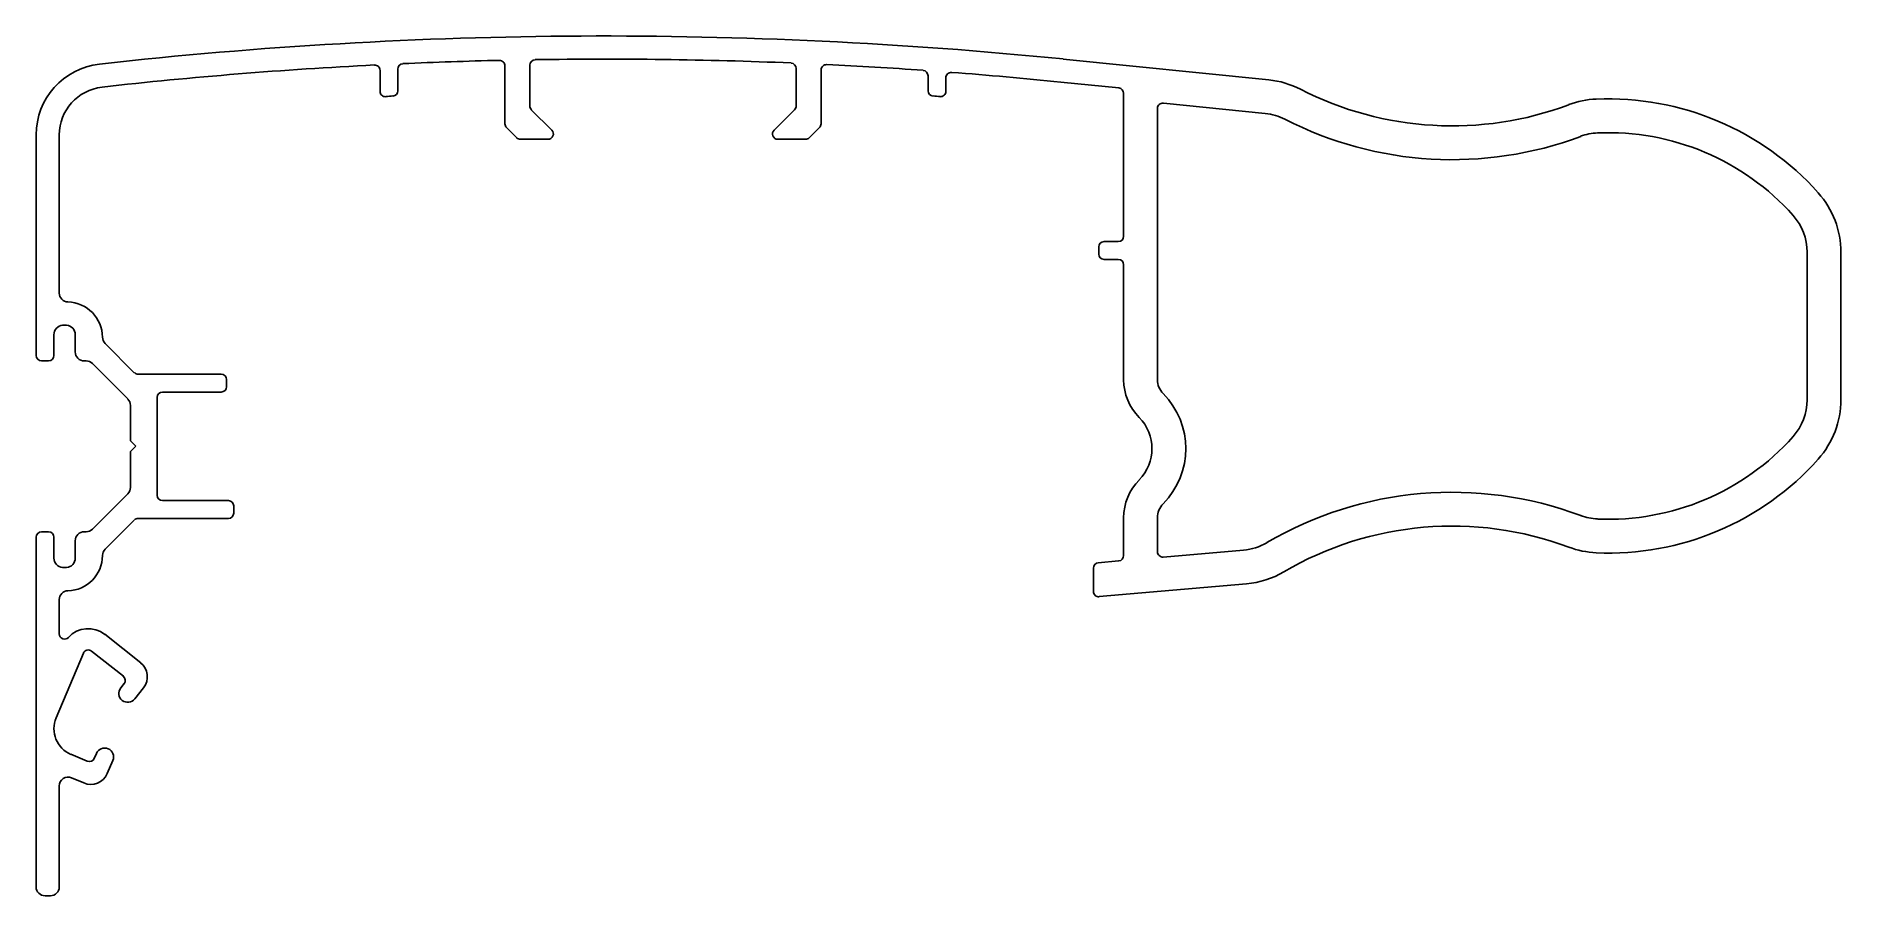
# Model space of a CAD drawing. Extents: x 661 to 763, y 468 to 516.
import ezdxf

# ---------------------------------------------------------------- set-up
doc = ezdxf.new("R2010")
doc.units = 0
doc.layers.get('0').update_dxf_attribs({"linetype": 'CONTINUOUS'})

msp = doc.modelspace()

# ---------------------------------------------------------------- linework, layer by layer
for p, q in [((680.52, 514.28), (680.52, 513.1)), ((681.52, 514.35), (681.52, 513.13)), ((687.54, 514.53), (687.54, 511.28)), ((688.94, 514.57), (688.94, 512.28)), ((703.9, 514.39), (703.9, 512.28)), ((705.3, 514.3), (705.3, 511.28)), ((730.45, 513.75), (718.9, 514.91)), ((711.31, 513.98), (711.31, 513.13)), ((712.31, 513.86), (712.31, 513.1)), ((722.03, 513.29), (718.77, 513.62)), ((690.18, 510.92), (689.02, 512.07)), ((702.66, 510.92), (703.81, 512.07)), ((722.3, 512.99), (722.3, 504.96)), ((724.2, 496.9), (724.2, 512.14)), ((724.53, 512.43), (730.26, 511.86)), ((688.2, 510.49), (687.62, 511.07)), ((704.64, 510.49), (705.21, 511.07)), ((661.2, 510.65), (661.2, 498.26)), ((662.5, 510.65), (662.5, 501.77)), ((689.96, 510.41), (688.41, 510.41)), ((702.87, 510.41), (704.42, 510.41)), ((720.9, 504.36), (720.9, 503.96)), ((722, 504.66), (721.2, 504.66)), ((760.7, 504.06), (760.7, 495.78)), ((762.6, 495.78), (762.6, 504.06)), ((722, 503.66), (721.2, 503.66)), ((722.3, 503.36), (722.3, 496.9)), ((662.91, 499.96), (662.69, 499.96)), ((662.2, 499.43), (662.2, 498.26)), ((663.4, 499.43), (663.4, 498.46)), ((666.71, 497.29), (665.07, 498.93)), ((661.9, 497.96), (661.5, 497.96)), ((664.01, 497.96), (663.9, 497.96)), ((666.35, 495.82), (664.36, 497.81)), ((671.6, 497.21), (666.93, 497.21)), ((671.9, 496.51), (671.9, 496.91)), ((668, 490.41), (668, 495.91)), ((671.6, 496.21), (668.3, 496.21)), ((666.5, 493.46), (666.5, 495.46)), ((666.8, 493.16), (666.5, 493.46)), ((666.8, 493.16), (666.5, 492.86)), ((666.5, 490.85), (666.5, 492.86)), ((666.35, 490.5), (664.36, 488.5)), ((672, 490.11), (668.3, 490.11)), ((672.3, 489.41), (672.3, 489.81)), ((666.71, 489.02), (665.07, 487.38)), ((672, 489.11), (666.93, 489.11)), ((722.3, 489.15), (722.3, 487.02)), ((724.2, 487.24), (724.2, 489.15)), ((661.2, 468.41), (661.2, 488.06)), ((661.9, 488.36), (661.5, 488.36)), ((662.2, 486.88), (662.2, 488.06)), ((663.4, 486.88), (663.4, 487.86)), ((664.01, 488.36), (663.9, 488.36)), ((729.04, 487.33), (724.52, 486.94)), ((662.91, 486.36), (662.69, 486.36)), ((720.6, 485.01), (720.6, 486.32)), ((720.87, 486.62), (722.02, 486.72)), ((720.92, 484.72), (729.21, 485.44)), ((662.5, 482.63), (662.5, 484.55)), ((664.32, 481.65), (666.1, 480.25)), ((665.06, 482.6), (667.08, 481)), ((663.86, 481.54), (662.32, 477.91)), ((666.14, 479.83), (665.96, 479.59)), ((667.24, 479.6), (666.74, 478.97)), ((663.15, 475.86), (664.07, 475.47)), ((664.59, 475.91), (664.47, 475.63)), ((665.51, 475.52), (665.19, 474.78)), ((662.5, 468.41), (662.5, 474.08)), ((663.19, 474.54), (663.88, 474.25)), ((662, 467.91), (661.7, 467.91))]:
    msp.add_line(p, q)
for centre, radius, start, end in [((693.16, 259.34), 256.87, 84.2495, 96.3483), ((665.2, 510.65), 4, 96.3483, 180), ((693.16, 259.34), 255.57, 92.9056, 96.3483), ((680.22, 514.28), 0.3, 360, 92.9056), ((681.82, 514.35), 0.3, 92.5461, 180), ((693.16, 259.34), 255.57, 91.3296, 92.5461), ((687.24, 514.53), 0.3, 0, 91.3296), ((689.24, 514.57), 0.3, 90.8806, 180), ((693.16, 259.34), 255.57, 87.656, 90.8806), ((703.6, 514.39), 0.3, 0, 87.656), ((705.6, 514.3), 0.3, 87.2067, 180), ((693.16, 259.34), 255.57, 85.9887, 87.2067), ((711.01, 513.98), 0.3, 0, 85.9887), ((712.61, 513.86), 0.3, 85.6286, 180), ((693.16, 259.34), 255.57, 84.2495, 85.6286), ((665.2, 510.65), 2.7, 96.3483, 180), ((680.82, 513.1), 0.3, 180, 274.2497), ((681.22, 513.13), 0.3, 274.1594, 360), ((711.61, 513.13), 0.3, 180, 265.8406), ((712.01, 513.1), 0.3, 265.7503, 0), ((722, 512.99), 0.3, 0, 84.2495), ((729.95, 508.77), 5, 62.8471, 84.2495), ((740.76, 529.85), 18.69, 242.8471, 290.5225), ((699.68, 259.34), 254.17, 94.1594, 94.2497), ((689.24, 512.28), 0.3, 180, 225), ((703.6, 512.28), 0.3, 315, 0), ((693.16, 259.34), 254.17, 85.7503, 85.8406), ((724.5, 512.14), 0.3, 84.2495, 180), ((749.06, 507.67), 5, 92.4003, 110.5225), ((749.52, 496.83), 15.85, 41.8402, 92.4003), ((687.84, 511.28), 0.3, 180, 225), ((705, 511.28), 0.3, 315, 0), ((729.95, 508.77), 3.1, 62.8471, 84.2495), ((740.76, 529.85), 20.59, 242.8471, 290.5225), ((688.41, 510.71), 0.3, 225, 270), ((689.96, 510.71), 0.3, 270, 45), ((702.87, 510.71), 0.3, 135, 270), ((704.42, 510.71), 0.3, 270, 315), ((749.06, 507.67), 3.1, 92.4003, 110.5225), ((749.52, 496.83), 13.95, 41.8402, 92.4003), ((757.6, 504.06), 5, 0, 41.8402), ((757.6, 504.06), 3.1, 0, 41.8402), ((721.2, 504.36), 0.3, 90, 180), ((722, 504.96), 0.3, 270, 0), ((721.2, 503.96), 0.3, 180, 270), ((722, 503.36), 0.3, 0, 90), ((663, 501.77), 0.5, 180, 268.3981), ((662.93, 499.27), 2, 0.4236, 88.3981), ((662.73, 499.43), 0.53, 94.2144, 180), ((662.87, 499.43), 0.53, 0, 85.7856), ((665.43, 499.29), 0.5, 180.4236, 225), ((661.5, 498.26), 0.3, 180, 270), ((661.9, 498.26), 0.3, 270, 0), ((663.9, 498.46), 0.5, 180, 270), ((664.01, 497.46), 0.5, 45, 90), ((666.93, 497.51), 0.3, 225, 270), ((671.6, 496.91), 0.3, 0, 90), ((725.3, 496.9), 3, 180, 224.868), ((725.3, 496.9), 1.1, 180, 224.868), ((668.3, 495.91), 0.3, 90, 180), ((671.6, 496.51), 0.3, 270, 0), ((721.4, 493.03), 4.39, 315.132, 44.868), ((666, 495.46), 0.5, 0, 45), ((757.6, 495.78), 3.1, 318.1598, 0), ((757.6, 495.78), 5, 318.1598, 0), ((721.4, 493.03), 2.49, 315.132, 44.868), ((749.52, 503.01), 13.95, 267.5997, 318.1598), ((749.52, 503.01), 15.85, 267.5997, 318.1598), ((666, 490.85), 0.5, 315, 0), ((725.3, 489.15), 3, 135.132, 180), ((668.3, 490.41), 0.3, 180, 270), ((672, 489.81), 0.3, 0, 90), ((725.3, 489.15), 1.1, 135.132, 180), ((740.76, 469.99), 20.59, 69.4775, 120.4018), ((666.93, 488.81), 0.3, 90, 135), ((672, 489.41), 0.3, 270, 0), ((749.06, 492.18), 3.1, 249.4775, 267.5997), ((661.5, 488.06), 0.3, 90, 180), ((661.9, 488.06), 0.3, 0, 90), ((663.9, 487.86), 0.5, 90, 180), ((664.01, 488.86), 0.5, 270, 315), ((728.77, 490.42), 3.1, 275, 300.4018), ((740.76, 469.99), 18.69, 69.4775, 120.4018), ((662.73, 486.88), 0.53, 180, 265.7856), ((662.87, 486.88), 0.53, 274.2144, 0), ((662.93, 487.04), 2, 271.6019, 359.5764), ((665.43, 487.03), 0.5, 135, 179.5764), ((722, 487.02), 0.3, 275, 0), ((724.5, 487.24), 0.3, 180, 275), ((749.06, 492.18), 5, 249.4775, 267.5997), ((720.9, 486.32), 0.3, 95, 180), ((728.77, 490.42), 5, 275, 300.4018), ((663, 484.55), 0.5, 91.6019, 180), ((720.9, 485.01), 0.3, 180, 275), ((664.13, 481.42), 1.5, 51.6547, 137.8022), ((662.8, 482.63), 0.3, 180, 317.8022), ((664.13, 481.42), 0.3, 51.6547, 157.0547), ((666.45, 480.22), 1, 321.6547, 51.6547), ((665.91, 480.01), 0.3, 321.6547, 51.6547), ((666.35, 479.28), 0.5, 141.6547, 321.6547), ((663.77, 477.3), 1.57, 157.0547, 247.0547), ((664.19, 475.75), 0.3, 247.0547, 337.0547), ((665.05, 475.71), 0.5, 337.0547, 157.0547), ((663, 474.08), 0.5, 67.0547, 180), ((664.27, 475.17), 1, 247.0547, 337.0547), ((661.7, 468.41), 0.5, 180, 270), ((662, 468.41), 0.5, 270, 0)]:
    msp.add_arc(centre, radius, start, end)

doc.saveas('drawing.dxf')
